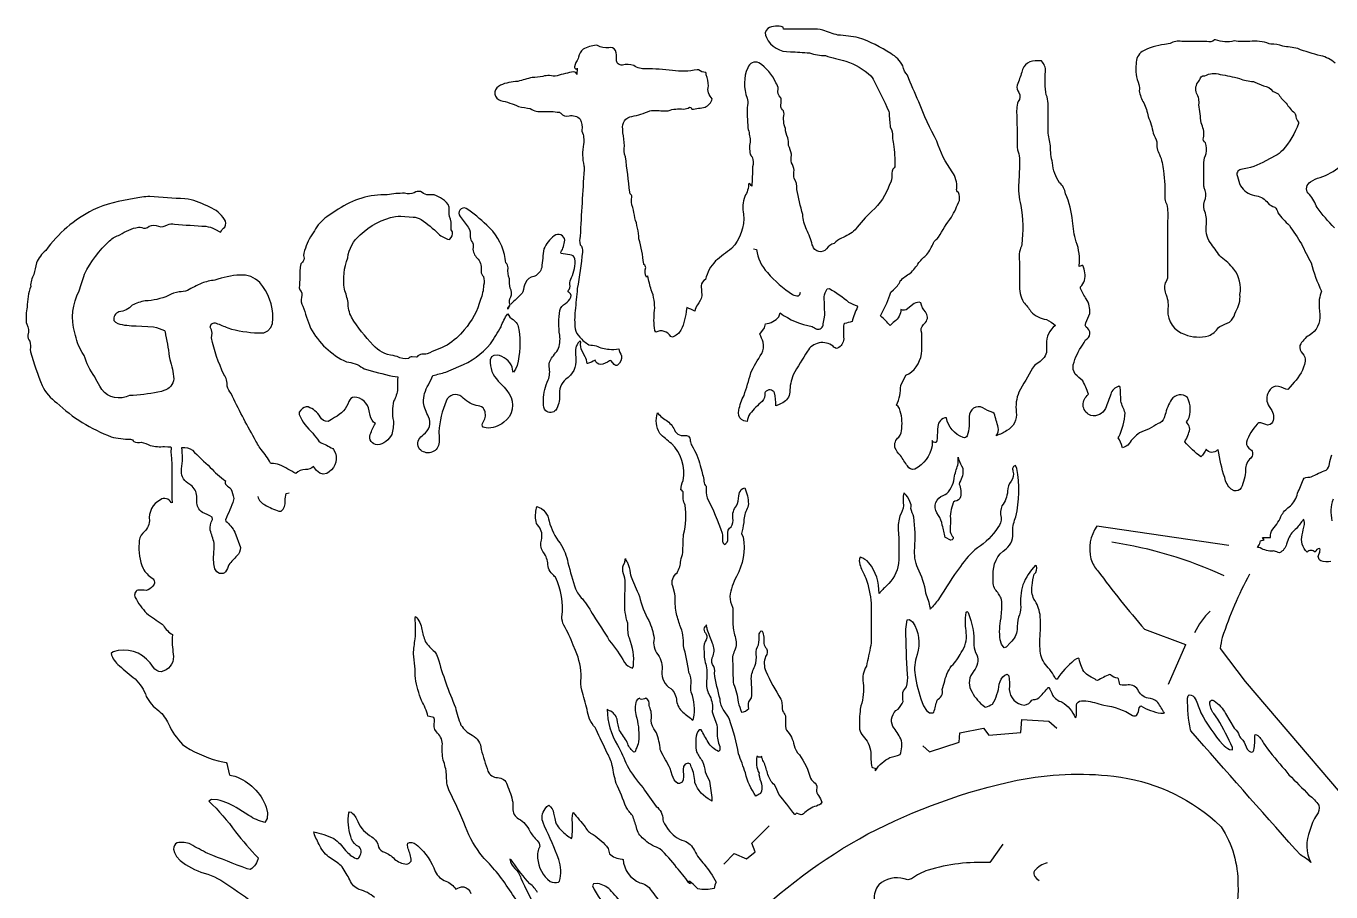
# Model space of a CAD drawing. Extents: x 1.1 to 38.4, y 1.6 to 45.1.
# Drawn here: x 1.09 to 13.57, y 35.17 to 43.46 of the extents above; entities that cross this region are included whole.
import ezdxf

# ---------------------------------------------------------------- set-up
doc = ezdxf.new("R2010")
doc.units = 0
doc.linetypes.add('0', pattern=[0])
doc.layers.add('1', color=7, linetype='0')

msp = doc.modelspace()

# ---------------------------------------------------------------- linework, layer by layer
at = {"layer": '1'}
for points in [[(13.611946, 43.102978, 0.120264), (13.475487, 43.173214, -0.0317), (13.254317, 43.241451, 0.003771), (13.110672, 43.265911, 0.108206), (12.995888, 43.285244), (12.980995, 43.287838, 0.121692), (12.796188, 43.310757, -0.054584), (12.646492, 43.31509, -0.148704), (12.468361, 43.326168), (12.458725, 43.325924, -0.270179), (12.383949, 43.308437), (12.145454, 43.308819, 0.186775), (12.032433, 43.290478), (11.979279, 43.280285, 0.096923), (11.766929, 43.214146, 0.24746), (11.707818, 43.095776, 0.127715), (11.735154, 42.897667, -0.110458), (11.737602, 42.837826, 0.089553), (11.781578, 42.72134, -0.059523), (11.823608, 42.592007, -0.045134), (11.871635, 42.431637, -0.033376), (11.907196, 42.347988, 0.168322), (11.932465, 42.227261, -0.081264), (11.969887, 42.072598, -0.043427), (11.983292, 41.803295, 0.112792), (12.001442, 41.750881, -0.072413), (12.009033, 41.596844, 0.005737), (12.010056, 41.060543, -0.105396), (11.987569, 40.999432, 0.206142), (11.995462, 40.884411, -0.138469), (12.010483, 40.737251, 0.326069), (12.17127, 40.507511, 0.162462), (12.402184, 40.493343, 0.133957), (12.496788, 40.571636), (12.509434, 40.58189, -0.000498), (12.601907, 40.624767, 0.156825), (12.654007, 40.704815), (12.66275, 40.724712, 0.155637), (12.702119, 40.888363, 0.220466), (12.642097, 41.130535, 0.084297), (12.521423, 41.245571), (12.508514, 41.258663, 0.026645), (12.416054, 41.385098, -0.196525), (12.382136, 41.562439, 0.11215), (12.359229, 41.698086, -0.180132), (12.371894, 41.808239, 0.155447), (12.359922, 41.908592, -0.036532), (12.35537, 41.939678), (12.355262, 42.151836, -0.091129), (12.379869, 42.238384, 0.133715), (12.372063, 42.339382, -0.312735), (12.351891, 42.389202, 0.171512), (12.336212, 42.513912), (12.331314, 42.531063, 0.002181), (12.308015, 42.704342, 0.188904), (12.286798, 42.813793, -0.27811), (12.307747, 42.929867, -0.019984), (12.332214, 42.972973, -0.234321), (12.365166, 42.980679, -0.207958), (12.512062, 42.993862, -0.042045), (12.696491, 42.954094, 0.072421), (12.829834, 42.92564), (12.843086, 42.921734), (12.9272, 42.88583, -0.219649), (13.015617, 42.832592, 0.035245), (13.06649, 42.810085), (13.073502, 42.802578, 0.068195), (13.143578, 42.718304, 0.074814), (13.226157, 42.624691, -0.158524), (13.237873, 42.589409, 0.13488), (13.260773, 42.539104), (13.262489, 42.526028, -0.089232), (13.111002, 42.268536, -0.060453), (13.040115, 42.213879), (12.948883, 42.166653, -0.100687), (12.71122, 42.08477, 0.538304), (12.679176, 42.016384, 0.040079), (12.706139, 41.928417, 0.202361), (12.840546, 41.837139), (12.860237, 41.831142, -0.208839), (12.968002, 41.764645, 0.16604), (13.036889, 41.724651, -0.148063), (13.064217, 41.671429, 0.042564), (13.174683, 41.548962, -0.010127), (13.290375, 41.372997, 0.018437), (13.383408, 41.191509, 0.052576), (13.482675, 40.920681, 0.12968), (13.460983, 40.759487), (13.465515, 40.697292, -0.298068), (13.36438, 40.497555, 0.151768), (13.275854, 40.400856, 0.288494), (13.301056, 40.324703, -0.235615), (13.324432, 40.249401), (13.320083, 40.218227, -0.119246), (13.201508, 40.027386), (13.18071, 40.003246), (13.159782, 39.979198), (13.141365, 39.981213, 0.117405), (13.045665, 40.0116, 0.248295), (12.979447, 39.959209, 0.325599), (12.982437, 39.816372), (13.005713, 39.77676, -0.302868), (13.00374, 39.653004, -0.310468), (12.949677, 39.643307), (12.900803, 39.658855, 0.343037), (12.867302, 39.648617, 0.100617), (12.762956, 39.474117, 0.294927), (12.803352, 39.406139, -0.444497), (12.805398, 39.323574, 0.217132), (12.755539, 39.208492, -0.098793), (12.713742, 39.037296, -0.295519), (12.647255, 39.009457), (12.618217, 39.024502, -0.155375), (12.555675, 39.136002, -0.042973), (12.493927, 39.402325), (12.485046, 39.398937, -0.481063), (12.379272, 39.407162, -0.065444), (12.327957, 39.333294, -0.050057), (12.173233, 39.4799, 0.093912), (12.221376, 39.600887, 0.197096), (12.200752, 39.653439), (12.190933, 39.669277), (12.203896, 39.68655, 0.234977), (12.199183, 39.901661, 0.458649), (12.046256, 39.88348, 0.079376), (11.98642, 39.738354), (11.975006, 39.708721, -0.232448), (11.919312, 39.652813, -0.050026), (11.740387, 39.563641, 0.097095), (11.64125, 39.461029, -0.143277), (11.576889, 39.421734), (11.573074, 39.429333, 0.125329), (11.535385, 39.51556), (11.543777, 39.525936, 0.090245), (11.604477, 39.755489, -0.031009), (11.561165, 39.868542, 0.026823), (11.555565, 40.002651), (11.542534, 40.01054, 0.261424), (11.465225, 39.933773, -0.001507), (11.414812, 39.797253, -0.334865), (11.276236, 39.729851, -0.581127), (11.239998, 39.920956), (11.251335, 39.935711, 0.0617), (11.196716, 40.060894, -0.002694), (11.12558, 40.127102, -0.218067), (11.1071, 40.215664, -0.090386), (11.19632, 40.405025), (11.210587, 40.429302), (11.224548, 40.453747, 0.622736), (11.230815, 40.575394, -0.324808), (11.222557, 40.60191), (11.225754, 40.617062, 0.02026), (11.263755, 40.706936, 0.1816), (11.230766, 40.845623, -0.013652), (11.174942, 40.94569), (11.177405, 40.962307, 0.254628), (11.216423, 41.095425, 0.080178), (11.199501, 41.166058, 0.085534), (11.163467, 41.155193), (11.162581, 41.16441, 0.123955), (11.13443, 41.393734, -0.055142), (11.099693, 41.591824, 0.07539), (11.032432, 41.853115, 0.184005), (10.976279, 41.957943, -0.139764), (10.908051, 42.147289, -0.063097), (10.888444, 42.310528, -0.015127), (10.865356, 42.448406), (10.865112, 42.717083, 0.120371), (10.848419, 42.798412, -0.071254), (10.842041, 43.022701, 0.209726), (10.802345, 43.123257), (10.76857, 43.123272, 0.406475), (10.613419, 43.017529, -0.044341), (10.568602, 42.892418, 0.26333), (10.587264, 42.820675, -0.305174), (10.579002, 42.736004, 0.098405), (10.566832, 42.590267, -0.001232), (10.570517, 42.297619), (10.574256, 42.273556, -0.094412), (10.59198, 42.112637), (10.584305, 41.963375, 0.078349), (10.604103, 41.739971, -0.070671), (10.614906, 41.368298), (10.610001, 41.349819, 0.159006), (10.592972, 41.203991), (10.593109, 40.987347, 0.142401), (10.631386, 40.814587, -0.042381), (10.701744, 40.72514, 0.151354), (10.850021, 40.647732, -0.087678), (10.935646, 40.592342, 0.259586), (10.852016, 40.411045, 0.000111), (10.850921, 40.334026, -0.197222), (10.760994, 40.229031, 0.12265), (10.717454, 40.184139, 0.006818), (10.587147, 39.953442, 0.132236), (10.561005, 39.763027, -0.320867), (10.470932, 39.586102, -0.058601), (10.369904, 39.536953, 0.237304), (10.388252, 39.615856, -0.003043), (10.351104, 39.749813), (10.337257, 39.758938, -0.090919), (10.24176, 39.804729, 0.557047), (10.110855, 39.721279, -0.085004), (10.09227, 39.535793, -0.450108), (10.053658, 39.520733, -0.27486), (9.892517, 39.709606, 0.386567), (9.810928, 39.624538), (9.807709, 39.597698), (9.803505, 39.51466), (9.800095, 39.4893), (9.794205, 39.471233, -0.366522), (9.755028, 39.492657), (9.757881, 39.464291), (9.756691, 39.440411, -0.226986), (9.589926, 39.216709, -0.360944), (9.520699, 39.247509, -0.025034), (9.454826, 39.348812, -0.128228), (9.400694, 39.422665, -0.283156), (9.436256, 39.52438, 0.192569), (9.465375, 39.606995, 0.117121), (9.442604, 39.796261), (9.430176, 39.815563), (9.41472, 39.829815, 0.113295), (9.455391, 40.017361), (9.504761, 40.116116), (9.509674, 40.118618), (9.531938, 40.127529, 0.233042), (9.658768, 40.353176), (9.656097, 40.368969), (9.656099, 40.517956, -0.301428), (9.673866, 40.601086), (9.692428, 40.621517, 0.38686), (9.69194, 40.721066, -0.120403), (9.647789, 40.808498), (9.632065, 40.815136, 0.161565), (9.571899, 40.792049), (9.521538, 40.752682, -0.363637), (9.457641, 40.746243, -0.256097), (9.394753, 40.629616, 0.016996), (9.356003, 40.590511, 0.034625), (9.26236, 40.682949), (9.271538, 40.703426, 0.058598), (9.360809, 40.910213), (9.38546, 40.933788, 0.138533), (9.451706, 41.019955, -0.068338), (9.545708, 41.091015, 0.079397), (9.629128, 41.194195, -0.054439), (9.706558, 41.271145, 0.057392), (9.768257, 41.3829, -0.110621), (9.80571, 41.422314), (9.818199, 41.436199, -0.038859), (9.940933, 41.62756, 0.033973), (10.016647, 41.78828, 0.154557), (10.009996, 41.864239, -0.339112), (9.991347, 41.903866, 0.185923), (9.947525, 42.062038, -0.080159), (9.802429, 42.355694, -0.041267), (9.628967, 42.733654, -0.021324), (9.520766, 42.985882, -0.166133), (9.476089, 43.075481, 0.15635), (9.359566, 43.193447, 0.065362), (9.053062, 43.345394, 0.019223), (8.855011, 43.371685, -0.036921), (8.711594, 43.417126, 0.086001), (8.605759, 43.427242), (8.335251, 43.427578), (8.334618, 43.428371), (8.330727, 43.447216, 0.209414), (8.184145, 43.434696, 0.407038), (8.170701, 43.346836, 0.302302), (8.399269, 43.211514, -0.010088), (8.582283, 43.19981, 0.063249), (8.73465, 43.174053, 0.004737), (8.931107, 43.120342, -0.108084), (9.170398, 42.981415), (9.182019, 42.9664), (9.192268, 42.950417, -0.01817), (9.341133, 42.640285), (9.344208, 42.625805, 0.0128), (9.355401, 42.489819, -0.171464), (9.375336, 42.400021, 0.073648), (9.38755, 42.327892, -0.034784), (9.400299, 42.116451), (9.397827, 42.108669), (9.39402, 42.101421, 0.273842), (9.370622, 42.029903, -0.139442), (9.349663, 41.941677, -0.133875), (9.177574, 41.685558, 0.027194), (9.019051, 41.508114, -0.110302), (8.887909, 41.428722, 0.067121), (8.819824, 41.376888, 0.182266), (8.745567, 41.325191, -0.608854), (8.613777, 41.352673), (8.609161, 41.36462, 0.063351), (8.553801, 41.509121, -0.086456), (8.517555, 41.65411, -0.016485), (8.460914, 41.894711, 0.179395), (8.437378, 41.999874, -0.137878), (8.4366, 42.077023, 0.081722), (8.411691, 42.14909, -0.126948), (8.411537, 42.219112), (8.41124, 42.231503, 0.021272), (8.382866, 42.314251, 0.026243), (8.376901, 42.389233, -0.110783), (8.352043, 42.476528, -0.141958), (8.339223, 42.617451, 0.20986), (8.316246, 42.667675, -0.230448), (8.309537, 42.703758, 0.009088), (8.310867, 42.762798), (8.307517, 42.770992, -0.272238), (8.283122, 42.852203, 0.171365), (8.260787, 42.9147, 0.135297), (8.098472, 43.106823, 0.437703), (7.991203, 43.05891, 0.198399), (7.986951, 42.767658, -0.113938), (7.988815, 42.700848, 0.034837), (7.993294, 42.482021, -0.033809), (8.016418, 42.362499, 0.098465), (8.01493, 42.230724, 0.115981), (8.033882, 42.204617, -0.134621), (8.038544, 42.108715, -0.011042), (8.030602, 41.924679, 0.087341), (8.000633, 41.954098, -0.130096), (7.963567, 41.826542, 0.147769), (7.95226, 41.657722, -0.214681), (7.837135, 41.327663, 0.020203), (7.682672, 41.208981, 0.126362), (7.58625, 41.032024, 0.262413), (7.545898, 40.972073), (7.550995, 40.874737, -0.147402), (7.509964, 40.790417, 0.108993), (7.485626, 40.727291, 0.028846), (7.410011, 40.763409), (7.405702, 40.750134, -0.089104), (7.35241, 40.547619, -0.167265), (7.273048, 40.480297), (7.254478, 40.486324, 0.401655), (7.111137, 40.527615), (7.101891, 40.545284, -0.067745), (7.100151, 40.73605, 0.1162), (7.069052, 40.931496, -0.038378), (7.036987, 41.066402, -0.049227), (7.023804, 41.05476, -0.205652), (7.01577, 41.146004, 0.255067), (6.998734, 41.174358), (6.99604, 41.183132, 0.040625), (6.951012, 41.422024, 0.058689), (6.911746, 41.621693, -0.006964), (6.893052, 41.721539, -0.186009), (6.882874, 41.822994, 0.255222), (6.865921, 41.851421), (6.862297, 41.866497, 0.012595), (6.820671, 42.205914, -0.143713), (6.812111, 42.31242, 0.048874), (6.794891, 42.435711), (6.795433, 42.470959, -0.429978), (6.882591, 42.593258, 0.064488), (7.053223, 42.645779), (7.071083, 42.649395, -0.009299), (7.214661, 42.644665), (7.230942, 42.64677, -0.123167), (7.376465, 42.66238, 0.140191), (7.434151, 42.680447, -0.381509), (7.457725, 42.660839, 0.002065), (7.583328, 42.680706, 0.198554), (7.652672, 42.75964, -0.272813), (7.614854, 42.884228, 0.093698), (7.594929, 42.990635, -0.005807), (7.591202, 43.013744, -0.183976), (7.520866, 43.038311), (7.506927, 43.039349, -0.089724), (7.271873, 43.033199, 0.03031), (7.016136, 43.048138, -0.16221), (6.901039, 43.079693, 0.129134), (6.792282, 43.084469, -0.492578), (6.734711, 43.135662, 0.09687), (6.725701, 43.224331, 0.339063), (6.661369, 43.248684, -0.14984), (6.553126, 43.271446), (6.541678, 43.273502, 0.110067), (6.415771, 43.234718, 0.19993), (6.373268, 43.158733), (6.369658, 43.147427, 0.100785), (6.334127, 43.068436, 0.33765), (6.350661, 43.043694, 0.318544), (6.360497, 43.053371), (6.356934, 42.992611, 0.436271), (6.327049, 43.018215, 0.054765), (6.167816, 42.98019, -0.121677), (6.094643, 42.984692, 0.075852), (6.031105, 42.975582, -0.04487), (5.930252, 42.965588, 0.008547), (5.790459, 42.92738, 0.101541), (5.62471, 42.890667), (5.607002, 42.879116, 0.663075), (5.62661, 42.74522, -0.050405), (5.799323, 42.687832, -0.000684), (5.910767, 42.666836, 0.172191), (6.030434, 42.640011, -0.049457), (6.189171, 42.631969), (6.197052, 42.628338), (6.204201, 42.623425, 0.293931), (6.281746, 42.598858, -0.268516), (6.388947, 42.564816, -0.17422), (6.403152, 42.460552), (6.404114, 42.450893, -0.159003), (6.419243, 42.325954, 0.103064), (6.424312, 42.120323, -0.025935), (6.426188, 42.084312, 0.003818), (6.387864, 41.445431, 0.125546), (6.387886, 41.364742, -0.238645), (6.409538, 41.295025, -0.022764), (6.3605, 40.944679, -0.012196), (6.338928, 40.733189, 0.048392), (6.340346, 40.559292, 0.152926), (6.385994, 40.480801, 0.099303), (6.471909, 40.407391, 0.026617), (6.542419, 40.398602, 0.137316), (6.664986, 40.365627, 0.11184), (6.75701, 40.369015, 0.08171), (6.785186, 40.302624, -0.220862), (6.746931, 40.210739, -0.313976), (6.714561, 40.217358), (6.699173, 40.233105), (6.682655, 40.258038), (6.668373, 40.253536, -0.108454), (6.583588, 40.217571, -0.270334), (6.531067, 40.259853, -0.042129), (6.459145, 40.226803), (6.455513, 40.228649, 0.093656), (6.4366, 40.293072), (6.407691, 40.347134, -0.159459), (6.393341, 40.432354), (6.389412, 40.445507, 0.264255), (6.343658, 40.327618), (6.346563, 40.274212, -0.284488), (6.250038, 40.078194, 0.241158), (6.190338, 39.919567, -0.14639), (6.15645, 39.782619, -0.384058), (6.059029, 39.774914, -0.218818), (6.036489, 39.847527), (6.036243, 39.879635, -0.115745), (6.082796, 40.070221, 0.151221), (6.090542, 40.196423, -0.203753), (6.131697, 40.302067, -0.015332), (6.174325, 40.357845, 0.143832), (6.192101, 40.499157, -0.072317), (6.192941, 40.735252, -0.201687), (6.247406, 40.801277, 0.10315), (6.298988, 40.861584), (6.30088, 40.877254), (6.295189, 40.893444), (6.280334, 40.910229), (6.270409, 40.924313, 0.288697), (6.290161, 40.983395, -0.1351), (6.30468, 41.050365, 0.131875), (6.338653, 41.230572, 0.312002), (6.289597, 41.26791), (6.266838, 41.272091), (6.207321, 41.280514), (6.203499, 41.291927, 0.117289), (6.24057, 41.407375, 0.60166), (6.139656, 41.450558, 0.120459), (6.040657, 41.324673, 0.011254), (6.020113, 41.147514, -0.209649), (5.954369, 41.063305), (5.944824, 41.060436, 0.309637), (5.864792, 40.999462, 0.053381), (5.840096, 40.913601), (5.83197, 40.901333, -0.024385), (5.723709, 40.794964), (5.715056, 40.793728, -0.247463), (5.723306, 40.864986, 0.268862), (5.717576, 40.949749, -0.045291), (5.712876, 41.038967, -0.156724), (5.698647, 41.143017, 0.19517), (5.676819, 41.191982, -0.047551), (5.664803, 41.272198, 0.146159), (5.493648, 41.553246, 0.035211), (5.296404, 41.712692, 0.768834), (5.23864, 41.636013, 0.008378), (5.316926, 41.53178, -0.171239), (5.335772, 41.43877, 0.182227), (5.359108, 41.386547, -0.143965), (5.361809, 41.321377, 0.186494), (5.412467, 41.226849, -0.20311), (5.440192, 41.110279, 0.191372), (5.461722, 41.060436, -0.157465), (5.46376, 40.974789, -0.09376), (5.433914, 40.840832, -0.119762), (5.279109, 40.55146, -0.078646), (5.115906, 40.4035, -0.010449), (4.923953, 40.321575, -0.09779), (4.872208, 40.317471, 0.175024), (4.826874, 40.290371), (4.821785, 40.288006), (4.78141, 40.292599, 0.318611), (4.745926, 40.274837, -0.164474), (4.638123, 40.293591), (4.619148, 40.299648), (4.599861, 40.304653, -0.186129), (4.407341, 40.40382, -0.051673), (4.200336, 40.66991, -0.130847), (4.167984, 40.812847, 0.03805), (4.131508, 40.939938, -0.123176), (4.163315, 41.239681, -0.181324), (4.283715, 41.459595, -0.143977), (4.620575, 41.634682), (4.646684, 41.637043), (4.672897, 41.637432), (4.788712, 41.629406, -0.143817), (4.866959, 41.60458, -0.05042), (5.031311, 41.468838, 0.125396), (5.133606, 41.41563), (5.140503, 41.41737, 0.266547), (5.165443, 41.489193, -0.2581), (5.152672, 41.52673, 0.14697), (5.136772, 41.634533, -0.004542), (5.133385, 41.72414, 0.221108), (5.069387, 41.800621, 0.043179), (4.992462, 41.842083, 0.027829), (4.922279, 41.8428, -0.079778), (4.860405, 41.873852, 0.205072), (4.801186, 41.862194, -0.18228), (4.707596, 41.857143, 0.042639), (4.542801, 41.843639, 0.153912), (4.073822, 41.704678), (3.963402, 41.630627, 0.125534), (3.845383, 41.497738, 0.079868), (3.759757, 41.332333, 0.19806), (3.745944, 41.235298, -0.241114), (3.720604, 41.188686), (3.716698, 41.182354, 0.095581), (3.706473, 41.056927, -0.002232), (3.699332, 40.952465), (3.701584, 40.943218), (3.70559, 40.934582, -0.312797), (3.720696, 40.861019, 0.226567), (3.734344, 40.777859, 0.012084), (3.808266, 40.567684, 0.161654), (4.152817, 40.243114, -0.136918), (4.307076, 40.185543), (4.321253, 40.178333, 0.01312), (4.593654, 40.105473), (4.617953, 40.102737), (4.642381, 40.101635, 0.047053), (4.641045, 39.98489, -0.102457), (4.602814, 39.868252, 0.098972), (4.600327, 39.676826, -0.091393), (4.585176, 39.549404, -0.251318), (4.448055, 39.449287, -0.524509), (4.379463, 39.549419, -0.040487), (4.428405, 39.652721, -0.194682), (4.379921, 39.729656), (4.368814, 39.776455, 0.347398), (4.224887, 39.907326, 0.297818), (4.175836, 39.864773, -0.188031), (4.038798, 39.710201), (4.007731, 39.691673), (3.976013, 39.674282, -0.337274), (3.899872, 39.718578, 0.17071), (3.785143, 39.812294, 0.276445), (3.715965, 39.782452), (3.698914, 39.762508), (3.698509, 39.740185, 0.103634), (3.829781, 39.560329, 0.013005), (3.888443, 39.484173), (3.901895, 39.473461, -0.016678), (4.019981, 39.414608), (4.02861, 39.405315), (4.047369, 39.369762, -0.35961), (3.962448, 39.175762), (3.930038, 39.170238), (3.896645, 39.179028), (3.863853, 39.204662), (3.835106, 39.241817, -0.249273), (3.758465, 39.214729, 0.195524), (3.668358, 39.174038, 0.027278), (3.512296, 39.257839, 0.080223), (3.433266, 39.270962), (3.426277, 39.274303, 0.055889), (3.334389, 39.405346, -0.0445), (3.271629, 39.511761, -0.018899), (3.04805, 39.940884, -0.101928), (3.00972, 40.011684, 0.182136), (2.979196, 40.123363, -0.062494), (2.861473, 40.473904), (2.866745, 40.519085, 0.10355), (2.848581, 40.576366, -0.547569), (2.904678, 40.614391, -0.019198), (3.015556, 40.568172, 0.062556), (3.309357, 40.520092), (3.360786, 40.523052), (3.400291, 40.541012), (3.427055, 40.571484), (3.442604, 40.611828), (3.448501, 40.659359, 0.180931), (3.322565, 41.002426, 0.222207), (3.132164, 41.073849, 0.077684), (2.89312, 41.024853, 0.063125), (2.766745, 40.996635, 0.018707), (2.629464, 40.926559, -0.097174), (2.550598, 40.913052, 0.10023), (2.448753, 40.87785, -0.090592), (2.223917, 40.826263, 0.088773), (2.101921, 40.785381, -0.176356), (1.97476, 40.722553, 0.378924), (1.926895, 40.6394), (1.940643, 40.622738), (1.96286, 40.610409, 0.075169), (2.140572, 40.589779), (2.30571, 40.579983, -0.016178), (2.411957, 40.544933), (2.417717, 40.529903), (2.421295, 40.501598, -0.023013), (2.46022, 40.265453, -0.065138), (2.499121, 40.080776, -0.305283), (2.405708, 39.968136), (2.381577, 39.959789, -0.032597), (2.112194, 39.921562, 0.163564), (2.042466, 39.909637, -0.379001), (1.791027, 40.011208, -0.046621), (1.744812, 40.100918, -0.098024), (1.641731, 40.305645), (1.62391, 40.334419, -0.100558), (1.553188, 40.522327, -0.193671), (1.593201, 40.924435, -0.007759), (1.645302, 41.081539, -0.092577), (1.884628, 41.403088, -0.116338), (1.984261, 41.458797, -0.112045), (2.160343, 41.532543), (2.176437, 41.532425), (2.192386, 41.530266, 0.324236), (2.263161, 41.541592, -0.21751), (2.351509, 41.54298, 0.272507), (2.43779, 41.556469, -0.193766), (2.506722, 41.56123, 0.00239), (2.806778, 41.541119, -0.081242), (2.892799, 41.514996), (2.947959, 41.483471, -0.161123), (2.98658, 41.534115, 0.344673), (2.984993, 41.607143, 0.173326), (2.84285, 41.722652, 0.073549), (2.637833, 41.800076), (2.606448, 41.804226, -0.017578), (2.270777, 41.826233, 0.05745), (2.11911, 41.806179, 0.069534), (1.726303, 41.698177, 0.116992), (1.273468, 41.31094, 0.102758), (1.185058, 41.190594, -0.000874), (1.161353, 41.079647, 0.160937), (1.129883, 40.966183, 0.069779), (1.094994, 40.768261, 0.061203), (1.087685, 40.620434), (1.091843, 40.605145, -0.222926), (1.102219, 40.500057, 0.259971), (1.122887, 40.440655, -0.079477), (1.125107, 40.36108), (1.129303, 40.338512, 0.029285), (1.239372, 40.016678, 0.119647), (1.379662, 39.851162, 0.097191), (1.900177, 39.526989, 0.072215), (2.083704, 39.504925, -0.179446), (2.117966, 39.481228, 0.194412), (2.187485, 39.473598, -0.11321), (2.274078, 39.442013, 0.068658), (2.411201, 39.433163), (2.441917, 39.431881), (2.472595, 39.429867), (2.474335, 39.424404, 0.048907), (2.473038, 39.358257), (2.480447, 39.268932, 0.008202), (2.482308, 38.893837), (2.473305, 38.899288, 0.440627), (2.371717, 38.924549, 0.318608), (2.266817, 38.722973, -0.230728), (2.202317, 38.605862, 0.210096), (2.16736, 38.508747, 0.121445), (2.20543, 38.265774, 0.121916), (2.293993, 38.174023, -0.455477), (2.298835, 38.097145, -0.169893), (2.234047, 38.056957, 0.04746), (2.156563, 38.0592, 0.432691), (2.129601, 37.989819, 0.065013), (2.239723, 37.837414, 0.004041), (2.387405, 37.73222), (2.399773, 37.719418, 0.114011), (2.487488, 37.633465), (2.48288, 37.603374, 0.03293), (2.496786, 37.424397, -0.362267), (2.379341, 37.277996, -0.275197), (2.305481, 37.319118), (2.27179, 37.362881, 0.316674), (1.919685, 37.469677), (1.898599, 37.453106, 0.151467), (1.979301, 37.334637, 0.014285), (2.129418, 37.208961, -0.116723), (2.236116, 37.042023, 0.122657), (2.355606, 36.905499, -0.106288), (2.448158, 36.780193, 0.091984), (2.584282, 36.583126), (2.614738, 36.559444, 0.083494), (2.969734, 36.414394), (3.001099, 36.410397), (3.005829, 36.399944), (3.029976, 36.299587), (3.034653, 36.288754), (3.085031, 36.278561, -0.216795), (3.384201, 35.98344), (3.395515, 35.928265), (3.393044, 35.874615), (3.370079, 35.834194, -0.077279), (3.217407, 35.902767), (3.120689, 35.963116, 0.098334), (2.917305, 36.051205), (2.860809, 36.055447), (2.833702, 36.038982, -0.052402), (3.090981, 35.746166, 0.031227), (3.306884, 35.497662, -0.220828), (3.230225, 35.386211), (3.200508, 35.392803, -0.008922), (2.825081, 35.539486, -0.017306), (2.660187, 35.626873, 0.161222), (2.533173, 35.640175, 0.326575), (2.497482, 35.580532), (2.505318, 35.547512), (2.525879, 35.51115), (2.559891, 35.473064, 0.102882), (2.790649, 35.350491, -0.099007), (3.034218, 35.224438, -0.041878), (3.32553, 35.009899, 0.045445)], [(13.605591, 41.526745, -0.035483), (13.439842, 41.720119), (13.431343, 41.736156, 0.117864), (13.35453, 41.856991, -0.445217), (13.376137, 41.965923, -0.108917), (13.470604, 42.00732, 0.175038), (13.799377, 42.277706, 0.120956)], [(8.045631, 41.324886), (8.076965, 41.3186, 0.168683), (8.18074, 41.098156, 0.065014), (8.419698, 40.887802, 0.138988), (8.476265, 40.876431), (8.490097, 40.887829), (8.497284, 40.910885)], [(13.573013, 38.3325, -0.13145), (13.475141, 38.338638, -0.445271), (13.460723, 38.408684, 0.173313), (13.466248, 38.456661, 0.304483), (13.420494, 38.423061, 0.440848), (13.34443, 38.423199, -0.276644), (13.297334, 38.587833, -0.022963), (13.320165, 38.686897, 0.108913), (13.314209, 38.734112), (13.30751, 38.732754, 0.007526), (13.243111, 38.649761, 0.146227), (13.167618, 38.552334), (13.148201, 38.498928, -0.215511), (13.079887, 38.415585, 0.066848), (13.030815, 38.430462), (13.018066, 38.436749), (13.01889, 38.43185, -0.132514), (12.895683, 38.462429), (12.883362, 38.465572), (12.870796, 38.46751), (12.878349, 38.482128, 0.104247), (12.89798, 38.532253, 0.054232), (12.933716, 38.541912), (12.917709, 38.562191), (12.989899, 38.562191), (12.992828, 38.562695, -0.207322), (13.016975, 38.642773, 0.081838), (13.10276, 38.781338, -0.100873), (13.184511, 38.865192, 0.144643), (13.25267, 38.985897, 0.034688), (13.305366, 39.115574, -0.335284), (13.369576, 39.138958), (13.383087, 39.14381, -0.016127), (13.526965, 39.208393, 0.23567), (13.558968, 39.268108, -0.046111), (13.582329, 39.355129, -0.04599)], [(3.303246, 38.953716, 0.20621), (3.371841, 38.87463, 0.042937), (3.505997, 38.814327), (3.526229, 38.8139, 0.257288), (3.565224, 38.913448, -0.081248), (3.575287, 38.985378), (3.604347, 38.99136)], [(13.592979, 38.928738, 0.142338), (13.581421, 38.723446, -0.092237)], [(12.596756, 38.487164), (11.333817, 38.67062), (11.331643, 38.670269, 0.214684), (11.275394, 38.357464, 0.100029), (11.340529, 38.24342, 0.015308), (11.788536, 37.684246), (12.181084, 37.53764), (12.182076, 37.536648), (12.014496, 37.157192)], [(12.792267, 38.210949, 0.042577), (12.532613, 37.605671, 0.041394), (12.512756, 37.500149), (12.753212, 37.185726), (14.067673, 35.641582)], [(5.828842, 35.011166, 0.02564), (5.585824, 35.365292, 0.008501), (5.452917, 35.51012, -0.080407), (5.291351, 35.792294, 0.028829), (5.134361, 36.138302, -0.108538), (5.109444, 36.29678, 0.057421), (5.078247, 36.431911, -0.073327), (5.069237, 36.587563, 0.21987), (5.011887, 36.702206, -0.242439), (4.994483, 36.801151, 0.09833), (4.987938, 36.840038, -0.019735), (4.931496, 36.852627, 0.073654), (4.8694, 37.002361, -0.037891), (4.811142, 37.213436, 0.027936), (4.793678, 37.449383, -0.026186), (4.809433, 37.59251, 0.035563), (4.807938, 37.7924), (4.812492, 37.806927, -0.173465), (4.871685, 37.682358, 0.016571), (4.904755, 37.568752, 0.064263), (4.994377, 37.470715, -0.11817), (5.026597, 37.412395, 0.034367), (5.195038, 36.936947, 0.057841), (5.24749, 36.768154, 0.150449), (5.354997, 36.67062, -0.275691), (5.440346, 36.535534, 0.019787), (5.506041, 36.324993, 0.300201), (5.596565, 36.265423, -0.339384), (5.688698, 36.195965, -0.051125), (5.743553, 36.029125), (5.744668, 35.971142, 0.30021), (5.799438, 35.871441, -0.161765), (5.906502, 35.751736, 0.089795), (5.977257, 35.66383, -0.146735), (6.002893, 35.605831, 0.183833), (5.981173, 35.494045, 0.223153), (6.102319, 35.272209, 0.225326), (6.182076, 35.265331), (6.188842, 35.272533, 0.163937), (6.182701, 35.481594, 0.026605), (6.046555, 35.798763), (6.03633, 35.825512, -0.280066), (6.053329, 35.966854), (6.068977, 35.98988), (6.088257, 35.999905, -0.215887), (6.133675, 35.924755), (6.144577, 35.873943, 0.195121), (6.2118, 35.756802, 0.079073), (6.304527, 35.683056), (6.311516, 35.70248, 0.030827), (6.311799, 35.879791, -0.059248), (6.321899, 35.930325, 0.005087), (6.436264, 35.793652, 0.20028), (6.512421, 35.722027, -0.079771), (6.656158, 35.588055, 0.047679), (6.668495, 35.536983, 0.205277), (6.788742, 35.485943), (6.798424, 35.480984, 0.27349), (6.959732, 35.257397, -0.225249), (7.069031, 35.184704, -0.000927), (7.167615, 35.05151, -0.28907)], [(7.096985, 32.992352), (7.094589, 33.015789), (7.092239, 33.070766, -0.120646), (7.343632, 34.019558, -0.078733), (7.951224, 34.839108, -0.071551), (9.142047, 35.725727, -0.067702), (10.568606, 36.239922, -0.076938), (11.493736, 36.278713, -0.150155), (12.464722, 35.849483), (12.523263, 35.7924, -0.145798), (12.682635, 35.242252, -0.063993), (12.641724, 34.823879)], [(4.421319, 35.11813, 0.115226), (4.274295, 35.192924, -0.194618), (4.184052, 35.285183, 0.016577), (4.11097, 35.410427, 0.069738), (4.066109, 35.449352), (3.995979, 35.496426, -0.132359), (3.897758, 35.611355, -0.04133), (3.841286, 35.733456), (3.839455, 35.747555, -0.04425), (4.031013, 35.681866, -0.083649), (4.141426, 35.568615, 0.100762), (4.243851, 35.490108, 0.385123), (4.27597, 35.50668), (4.283501, 35.52142, 0.48598), (4.247771, 35.616131, -0.202484), (4.192915, 35.702335, -0.115695), (4.173294, 35.926586), (4.181557, 35.938076), (4.196739, 35.933132, -0.159618), (4.259018, 35.843761, 0.159758), (4.394908, 35.69854, -0.197556), (4.459545, 35.599876, 0.220008), (4.515053, 35.55122, -0.118432), (4.610666, 35.485912, 0.153346), (4.726245, 35.436218, 0.236231), (4.769951, 35.46545), (4.771713, 35.485699, 0.028025), (4.738388, 35.597027), (4.734978, 35.620281), (4.739548, 35.636822), (4.755112, 35.644238, -0.213328), (4.834007, 35.610928, -0.130042), (5.001754, 35.364834, 0.194549), (5.102985, 35.274914, -0.149919), (5.198662, 35.195995, -0.122261), (5.273483, 35.22105, -0.233417), (5.341927, 35.157314)], [(10.433868, 35.626736), (10.308487, 35.451199, 0.084638), (9.71702, 35.380005, 0.073685), (9.558487, 35.296612), (9.522346, 35.286404), (9.489365, 35.295589, 0.275093), (9.246197, 35.238205, 0.205924), (9.202293, 35.09605), (9.194122, 35.06657, -0.027626), (8.791283, 34.805435, 0.078506), (8.5514, 34.591309, 0.062756), (8.501991, 34.497707)], [(5.980804, 35.165539, 0.099851), (5.905411, 35.249645, -0.037044), (5.744911, 35.456982), (5.7267, 35.479137), (5.714889, 35.485958, 0.183032), (5.764412, 35.396358, -0.122751), (5.820274, 35.303051, 0.025564), (5.965631, 35.017422, -0.079404)], [(10.856354, 35.449978, 0.140414), (10.736616, 35.37299, 0.30812), (10.739525, 35.317135), (10.755821, 35.299191), (10.78109, 35.280636)], [(6.797346, 35.059532, -0.019306), (6.673931, 35.192345, 0.128293), (6.557938, 35.25111), (6.514687, 35.249523), (6.505501, 35.228069, 0.065749), (6.675606, 34.978588, -0.080407)]]:
    msp.add_lwpolyline(points, format="xyb", dxfattribs=at)
for points in [[(7.905983, 39.78146, -0.072849), (7.956116, 39.922482, 0.01816), (8.020866, 40.137173, -0.037293), (8.125368, 40.322144, 0.184812), (8.13933, 40.431374, 0.02587), (8.107323, 40.509167), (8.150711, 40.569302), (8.160278, 40.608974, 0.206892), (8.289003, 40.67522, 0.111298), (8.300415, 40.712872, 0.120027), (8.607948, 40.583401, 0.023655), (8.653107, 40.556316, 0.466792), (8.714836, 40.606594), (8.72776, 40.670513, 0.021792), (8.722401, 40.864872, -0.137752), (8.752045, 40.941753), (8.772491, 40.945095, -0.045985), (8.95723, 40.81596, 0.009479), (9.039322, 40.778713), (9.042336, 40.769192, 0.060959), (8.990807, 40.628384, -0.019299), (8.917267, 40.611919), (8.910225, 40.604473, 0.040287), (8.910622, 40.462528, -0.26478), (8.851344, 40.373417, -0.322858), (8.809107, 40.39307, 0.457142), (8.562469, 40.344494, 0.020476), (8.427864, 40.118984, 0.102691), (8.394377, 39.954792), (8.391444, 39.937069, -0.268965), (8.311201, 39.84581), (8.286355, 39.833946), (8.260818, 39.82365, 0.063949), (8.247815, 39.947769, 0.539477), (8.159444, 39.954918), (8.155864, 39.946495, -0.200965), (8.129929, 39.865028, 0.042056), (8.013092, 39.747494, 0.113685), (7.987518, 39.672588), (7.954848, 39.679867, -0.340785), (7.90419, 39.755856)], [(5.715637, 40.784878, 0.112487), (5.69719, 40.746883, -0.29898)], [(4.876961, 39.536983), (4.889908, 39.54829, 0.374663), (4.937119, 39.718807, -0.068582), (4.887856, 39.852947, -0.146977), (4.93705, 40.024303, 0.013618), (4.97744, 40.113781, 0.018263), (5.102493, 40.144878), (5.227486, 40.198559, 0.126091), (5.529358, 40.415554, 0.027968), (5.63134, 40.579647, -0.091414), (5.695076, 40.702053, 0.170073), (5.74617, 40.649944, -0.217824), (5.800368, 40.55209, -0.103494), (5.783684, 40.209652), (5.769157, 40.173138), (5.75135, 40.146206), (5.743233, 40.155102), (5.737725, 40.192684, 0.265399), (5.593475, 40.308498), (5.563248, 40.30595), (5.539886, 40.291058), (5.52652, 40.262234, 0.210853), (5.604973, 40.05978), (5.659508, 40.000011), (5.685425, 39.969616), (5.708245, 39.937679, -0.41121), (5.656826, 39.666008, -0.19874), (5.489155, 39.611023), (5.473318, 39.614441, -0.622889), (5.45443, 39.652264), (5.474609, 39.697948, 0.251144), (5.459312, 39.804379, 0.121892), (5.393669, 39.826656, -0.142393), (5.254809, 39.910122, 0.501703), (5.105598, 39.869015, 0.077198), (5.034683, 39.574505, -0.085583), (5.033616, 39.443722, -0.616663), (4.843057, 39.421432, -0.383648)], [(5.963013, 38.732998, -0.080025), (5.973061, 38.86076, -0.28811), (6.090828, 38.71875, 0.101593), (6.196465, 38.507938, -0.105507), (6.270142, 38.319302, 0.007297), (6.34344, 38.070477, 0.089974), (6.40892, 37.975945, -0.048448), (6.515259, 37.814922, -0.017894), (6.666061, 37.577435, -0.049468), (6.812819, 37.366985, 0.163567), (6.887871, 37.311794), (6.897186, 37.33453, 0.128256), (6.858682, 37.598034, -0.078343), (6.84536, 37.725475), (6.84304, 37.744457, -0.096987), (6.816287, 37.950069, -0.00685), (6.820251, 38.151852, 0.03536), (6.796935, 38.237682, -0.192559), (6.814056, 38.322384, 0.038116), (6.821497, 38.362465, 0.202049), (6.837869, 38.330837, -0.07048), (6.866379, 38.220745, 0.041568), (6.888908, 38.15501), (6.935081, 38.050747), (6.945755, 38.02467), (6.955184, 37.998119, 0.061406), (7.044144, 37.767132, -0.076799), (7.095047, 37.596798, 0.225139), (7.131469, 37.441952, -0.197703), (7.171203, 37.283215, 0.298677), (7.254696, 37.116901, -0.21431), (7.310668, 36.999157, 0.190893), (7.371231, 36.892391, 0.04041), (7.467697, 36.815441), (7.473518, 36.830654, 0.137055), (7.451438, 37.08176, -0.09811), (7.450667, 37.166256, 0.133387), (7.428963, 37.271465, 0.034102), (7.375504, 37.527157, 0.122214), (7.343044, 37.722397, -0.012111), (7.3052, 37.847057, -0.042057), (7.296837, 37.999981), (7.292877, 38.022793), (7.273491, 38.095516, -0.327778), (7.316895, 38.225918, 0.115073), (7.350258, 38.342815, 0.005946), (7.372017, 38.419491, -0.020394), (7.377075, 38.592083, 0.099361), (7.39212, 38.873699, -0.151828), (7.374453, 38.988644, 0.292768), (7.352876, 39.019512, -0.089761), (7.373046, 39.107983, 0.254301), (7.261726, 39.462063, -0.037786), (7.151306, 39.55946, -0.225325), (7.128769, 39.756268, 0.091626), (7.224442, 39.67651, -0.114915), (7.298265, 39.578667, 0.177657), (7.354477, 39.537472, -0.150737), (7.423287, 39.53236, -0.273717), (7.442245, 39.48901, 0.101401), (7.457413, 39.442318, -0.083559), (7.535824, 39.250622), (7.551471, 39.196938, -0.041969), (7.577339, 39.07164, 0.037404), (7.593903, 39.054241), (7.59523, 39.042919, 0.091084), (7.603577, 38.941967, -0.035653), (7.747147, 38.604153, -0.049315), (7.750632, 38.525616, 0.198932), (7.768539, 38.496181, 0.342329), (7.801445, 38.552059), (7.800346, 38.589916, -0.274353), (7.832153, 38.666424, 0.21273), (7.849159, 38.748135, -0.218199), (7.884498, 38.865536, 0.132315), (7.905034, 38.960335, -0.114853), (7.930099, 39.021282), (7.944778, 39.031445), (7.964249, 39.036648, -0.095955), (7.997513, 38.885166, -0.108712), (7.978692, 38.82571, 0.094818), (7.952732, 38.704819, -0.044818), (7.931496, 38.600124), (7.947968, 38.56506, -0.173342), (7.882895, 38.189419, 0.09154), (7.82054, 37.998959, 0.114284), (7.846072, 37.895405, -0.066335), (7.849602, 37.861217), (7.84971, 37.74255, 0.078621), (7.870705, 37.61433, -0.189016), (7.865751, 37.478958, 0.155608), (7.847609, 37.359074, 0.000617), (7.852196, 37.174385), (7.855019, 37.162792, -0.08234), (7.898682, 36.985973, -0.00053), (7.931038, 36.891888, 0.208348), (8.000687, 36.926266, -0.035607), (8.001503, 36.990841, 0.027338), (8.0261, 37.028561), (8.030182, 37.050045, 0.023275), (8.025199, 37.212505, -0.117527), (8.061133, 37.332226, 0.135034), (8.070915, 37.445797, -0.130407), (8.093819, 37.536602, 0.076789), (8.100388, 37.629971, -0.186551), (8.11969, 37.670132), (8.129929, 37.667385, -0.105511), (8.145601, 37.547676, 0.194497), (8.171219, 37.500072, -0.293658), (8.162736, 37.425411, 0.194601), (8.164291, 37.283855, 0.037457), (8.308884, 37.016598), (8.314011, 37.002117, 0.004447), (8.325706, 36.902782, -0.032149), (8.353004, 36.856304), (8.354202, 36.844921, 0.065749), (8.357681, 36.73074), (8.36332, 36.71841, -0.150823), (8.434437, 36.573139, 0.135291), (8.485909, 36.484081, -0.089122), (8.592369, 36.258038, 0.123333), (8.636467, 36.212856, -0.287788), (8.650543, 36.14941, 0.228107), (8.668877, 36.092831, -0.069752), (8.699813, 36.029888, -0.281621), (8.666321, 36.000866), (8.649742, 35.993099, 0.135768), (8.525114, 35.916924, -0.283035), (8.482201, 35.914333), (8.466698, 35.920452), (8.45726, 35.923153), (8.445747, 35.911343), (8.443178, 35.911129, 0.002651), (8.28788, 36.106884, 0.051764), (8.247063, 36.19569, -0.150347), (8.185433, 36.29435, 0.006765), (8.149822, 36.406246, -0.039866), (8.126161, 36.45499), (8.125943, 36.461208), (8.126534, 36.467403, -0.326873), (8.083641, 36.467159), (8.078553, 36.465786, 0.159337), (8.099936, 36.30592), (8.09836, 36.294205, 0.053952), (8.123904, 36.206528, -0.17996), (8.112732, 36.111568, -0.011811), (8.068787, 36.088512, -0.094506), (7.96962, 36.309395, 0.007996), (7.903595, 36.493832, 0.038391), (7.817873, 36.820225, 0.07209), (7.764731, 36.904095, -0.12503), (7.726791, 37.014156, -0.019219), (7.67218, 37.263363, 0.266057), (7.654136, 37.347118, -0.2453), (7.659732, 37.430397, 0.208354), (7.654375, 37.549122, 0.008954), (7.604565, 37.684319, -0.047542), (7.597404, 37.727291, 0.116935), (7.571182, 37.686855, 0.175343), (7.595275, 37.638622, -0.284106), (7.584396, 37.567333, 0.146808), (7.57357, 37.467251, 0.084904), (7.59459, 37.335766, -0.07725), (7.595486, 37.171352, 0.138241), (7.629593, 37.044018, -0.150824), (7.651294, 36.90295, 0.071404), (7.659714, 36.864559), (7.686103, 36.795666, -0.144452), (7.697525, 36.69331, 0.091619), (7.724232, 36.563892, -0.082484), (7.723778, 36.528835), (7.712799, 36.51585, -0.167736), (7.613678, 36.604153, -0.020031), (7.54631, 36.722469), (7.528069, 36.722012), (7.513527, 36.705837), (7.503502, 36.683224, 0.113562), (7.503571, 36.505718, 0.028398), (7.560043, 36.419277, -0.051156), (7.584984, 36.318905, 0.002847), (7.625046, 36.231075, -0.028793), (7.649544, 36.051205), (7.647125, 36.040981), (7.640167, 36.046398, -0.189054), (7.486106, 36.217632, 0.107213), (7.450958, 36.366467), (7.44754, 36.380688), (7.445282, 36.395138), (7.421104, 36.402721), (7.391861, 36.392727), (7.377556, 36.371151), (7.373428, 36.341717), (7.376732, 36.274212), (7.374664, 36.243587), (7.3638, 36.220013), (7.340179, 36.207394), (7.321198, 36.209209, -0.18772), (7.269875, 36.287746), (7.250023, 36.350643, 0.004695), (7.158806, 36.520321), (7.154847, 36.533047, 0.070527), (7.117317, 36.692379), (7.092925, 36.73077, -0.174192), (7.070526, 36.838955, 0.124201), (7.046998, 36.955898, 0.376572), (7.016006, 37.023724, -0.220457), (6.962068, 37.01675, -0.12314), (6.959473, 37.025341, 0.304785), (6.920197, 36.983181, 0.142036), (6.931531, 36.83374, -0.070968), (6.94751, 36.607956, -0.092278), (6.922256, 36.537228), (6.918855, 36.52586, -0.82312), (6.89572, 36.514629, -0.144728), (6.839043, 36.600613, 0.02435), (6.765152, 36.715755, -0.056529), (6.741516, 36.823193, 0.259632), (6.66729, 36.904873), (6.657043, 36.911465), (6.64718, 36.918606, 0.13946), (6.745697, 36.575619, -0.024522), (6.836914, 36.380337, 0.055471), (6.989433, 36.167767, -0.002236), (7.115869, 35.989849, -0.22554), (7.180283, 35.861935, 0.104586), (7.20182, 35.81184), (7.231514, 35.769054, 0.176702), (7.382813, 35.65971, -0.215236), (7.481178, 35.566357, 0.081196), (7.576063, 35.435223, -0.040952), (7.688805, 35.264797, 0.090713), (7.670082, 35.203854, -0.120225), (7.515114, 35.201885), (7.503105, 35.209698, 0.077248), (7.43821, 35.269314), (7.426247, 35.270947), (7.425095, 35.26379, 0.056705), (7.444061, 35.250042, -0.41478), (7.425095, 35.262356, 0.041446), (7.310204, 35.404537, 0.056492), (7.150848, 35.583157), (7.137672, 35.590832, -0.122811), (6.995377, 35.679638, -0.208727), (6.927689, 35.787914, 0.02018), (6.888718, 35.902142, -0.04554), (6.827599, 35.98283, 0.019312), (6.733673, 36.209805, -0.035158), (6.695891, 36.380688, 0.075903), (6.646721, 36.49847, -0.002161), (6.541062, 36.726467), (6.530395, 36.743511, -0.163906), (6.455812, 36.915524, -0.001085), (6.402521, 37.102974, -0.073586), (6.396424, 37.220024, 0.113715), (6.342964, 37.481991), (6.322163, 37.53371, 0.033793), (6.23183, 37.72377, -0.109635), (6.212753, 37.804241, 0.149718), (6.151741, 38.181927), (6.144051, 38.191006), (6.135963, 38.199734, -0.249938), (6.078678, 38.321152, 0.132568), (6.030763, 38.42944, -0.196657), (6.017113, 38.538723, 0.23574), (5.992273, 38.668957, -0.186651)], [(3.103027, 38.386791, 0.026797), (3.025856, 38.302807, -0.066719), (2.993004, 38.232693), (2.983498, 38.224514), (2.971725, 38.219204), (2.937454, 38.217648), (2.910561, 38.233212), (2.893669, 38.262997, -0.097367), (2.882195, 38.396297), (2.886284, 38.480495), (2.885582, 38.508801, 0.0179), (2.847366, 38.633526, -0.164278), (2.869011, 38.733562), (2.866638, 38.757153, 0.025614), (2.772812, 38.803616, -0.264515), (2.719429, 38.908169), (2.720079, 38.958675, 0.221712), (2.663231, 39.062328), (2.633157, 39.083294, -0.294061), (2.57341, 39.219585, 0.076029), (2.575089, 39.42239), (2.577156, 39.423626, -0.171625), (2.678452, 39.398724, 0.01771), (2.849007, 39.2337, 0.068484), (2.994065, 39.104809, 0.436478), (3.003174, 39.064312, 0.017406), (3.044846, 39.028652, -0.061843), (3.072472, 38.937145), (3.071404, 38.92268, -0.035326), (2.992767, 38.732433), (2.99617, 38.719585, -0.099606), (3.084091, 38.613216), (3.137871, 38.467007, -0.221433)], [(9.212341, 36.330563), (9.216774, 36.336056, -0.137924), (9.352913, 36.457027, 0.027815), (9.449182, 36.48547, 0.174047), (9.457161, 36.635799, 0.027381), (9.38109, 36.753246, -0.382752), (9.429761, 36.921516, 0.095606), (9.477837, 36.991833, -0.02666), (9.4758, 37.080547, -0.060004), (9.511161, 37.13345, 0.096537), (9.520714, 37.252834, -0.01291), (9.504622, 37.686035, -0.041628), (9.518623, 37.774761), (9.536118, 37.779507), (9.553856, 37.769527), (9.569489, 37.754604, -0.227289), (9.612709, 37.44418), (9.603845, 37.412277, 0.123575), (9.597616, 37.221607, 0.061705), (9.673775, 36.952587), (9.700722, 36.908718), (9.730263, 36.883968), (9.761986, 36.883755), (9.772552, 36.891003, 0.008417), (9.803497, 37.005291, 0.043827), (9.846848, 37.046413, 0.148), (9.851631, 37.108532), (9.871002, 37.168346, -0.100965), (9.942421, 37.334698, 0.094839), (10.03302, 37.460964, 0.19169), (10.08287, 37.650677, -0.050919), (10.077225, 37.817425), (10.08342, 37.849163), (10.092026, 37.856167), (10.10054, 37.844234, -0.106519), (10.15629, 37.532887, 0.117893), (10.183412, 37.439602, -0.287461), (10.153646, 37.28664), (10.139092, 37.262127, 0.308321), (10.138719, 37.0825, 0.117678), (10.258965, 36.943127), (10.26989, 36.940319, 0.017133), (10.334908, 36.967297, 0.104703), (10.398225, 37.160252, -0.1702), (10.452675, 37.246197), (10.474487, 37.254482), (10.488991, 37.238995, -0.052706), (10.494491, 37.109386, 0.374517), (10.637574, 36.958805, 0.256198), (10.711487, 37.007565), (10.724998, 37.012966, 0.26084), (10.789024, 37.041515, 0.038956), (10.864258, 37.127026), (10.87326, 37.1273, -0.080692), (10.906525, 37.054714, 0.158497), (11.000053, 36.986782, -0.16113), (11.124481, 36.838863), (11.133499, 36.842266), (11.138878, 36.865261, -0.006921), (11.13636, 36.958649, -0.355918), (11.184937, 37.000195, -0.091786), (11.351097, 36.969692), (11.374634, 36.963421), (11.398384, 36.958019, -0.110022), (11.674269, 36.860321, 0.205198), (11.711357, 36.860638), (11.721863, 36.874233), (11.730698, 36.897869), (11.738235, 36.933071), (11.752579, 36.950283, 0.085396), (11.943947, 36.88142), (11.970016, 36.880383), (11.979088, 36.885754), (11.971474, 36.895611, 0.053102), (11.905647, 36.993832, 0.181007), (11.824257, 37.025311, -0.256043), (11.72388, 37.108044, 0.308067), (11.615349, 37.149426, -0.050653), (11.559769, 37.151714), (11.551865, 37.156399, 0.019), (11.539551, 37.211742), (11.534477, 37.215466, -0.186698), (11.463608, 37.249645), (11.454887, 37.251324, 0.021019), (11.337639, 37.194256), (11.326439, 37.196041, 0.124783), (11.276758, 37.226604, -0.221283), (11.184807, 37.327549, -0.048302), (11.163597, 37.400555), (11.156326, 37.407497), (11.13678, 37.402264), (11.114075, 37.38847, 0.059617), (10.951447, 37.208019), (10.939987, 37.20808, 0.063701), (10.839515, 37.348629, -0.170113), (10.788841, 37.494808, -0.04947), (10.789957, 37.621563, 0.036666), (10.788689, 37.827152, 0.109151), (10.730843, 37.972988, -0.159924), (10.712814, 38.10223, -0.070466), (10.733787, 38.212063, 0.284374), (10.75341, 38.291073), (10.743317, 38.295834, 0.089269), (10.624435, 38.111294, 0.088068), (10.604874, 37.894802, -0.104368), (10.581711, 37.80125, 0.070389), (10.570283, 37.681606, -0.175896), (10.507408, 37.559338), (10.464523, 37.512829), (10.445412, 37.50845), (10.421524, 37.541073), (10.408051, 37.58279, -0.088671), (10.415684, 37.792782, 0.032995), (10.423592, 37.949306), (10.417549, 37.980709, 0.057628), (10.359138, 38.065701, -0.157437), (10.341591, 38.180096), (10.34169, 38.202358, -0.276177), (10.464276, 38.45472, 0.261555), (10.52781, 38.623833, -0.103809), (10.557618, 38.760723, 0.095612), (10.567131, 39.222149), (10.555473, 39.251217, 0.465352), (10.52755, 39.208111), (10.528358, 39.19804, -0.273493), (10.511384, 39.10284, 0.162157), (10.477874, 39.004711, -0.15343), (10.424071, 38.866299, 0.144014), (10.415802, 38.754101, -0.226077), (10.383613, 38.659176, -0.113167), (10.189392, 38.463161, 0.073147), (10.02636, 38.285336, 0.023586), (9.817183, 37.970154, -0.041632), (9.738602, 37.877514), (9.73909, 37.887646, 0.05299), (9.696747, 38.028957, 0.085228), (9.618873, 38.268612, -0.123272), (9.589355, 38.462872, 0.057623), (9.580367, 38.757381, 0.002531), (9.551299, 38.841396, 0.213559), (9.54251, 38.908092, 0.129104), (9.490143, 38.98605), (9.484077, 38.987637, 0.079342), (9.481323, 38.868038, -0.120403), (9.448357, 38.769573, 0.099997), (9.431778, 38.63789, -0.029887), (9.434415, 38.313217, -0.179285), (9.319057, 38.101101, 0.006038), (9.248238, 38.026348, 0.175221), (9.151905, 38.320522, 0.124611), (9.068542, 38.376125, 0.229857), (9.065635, 38.30415, 0.077226), (9.113396, 38.194256), (9.122604, 38.17387, -0.050193), (9.174005, 37.933544, -0.003377), (9.172563, 37.553387), (9.169624, 37.530239, 0.004857), (9.127617, 37.331112, 0.193635), (9.095314, 37.171902, -0.11106), (9.074239, 36.950687), (9.06868, 36.921516, 0.038941), (9.062025, 36.729866, 0.141374), (9.096153, 36.660976), (9.132957, 36.614346, -0.151622), (9.169777, 36.435482, 0.047471), (9.180496, 36.365643), (9.183998, 36.362606), (9.212067, 36.356808)], [(9.853241, 38.68092, 0.107004), (9.815514, 38.774654), (9.802354, 38.799603, -0.49441), (9.862467, 38.965816), (9.879484, 38.973759), (9.895308, 38.983871, 0.202393), (9.969276, 39.152691, 0.007002), (10.005348, 39.269512, 0.009061), (10.006561, 39.330547), (10.007278, 39.313961, 0.033597), (10.04988, 39.22604, -0.173741), (10.018471, 39.088146), (10.014739, 39.074139, -0.155109), (10.028162, 38.951611, -0.289783), (9.974609, 38.910519), (9.960327, 38.90205), (9.958374, 38.893932, 0.134177), (9.932198, 38.723003, 0.028232), (9.929666, 38.616497, 0.135179), (9.957556, 38.565552, -0.578614), (9.936012, 38.53764), (9.930489, 38.537899), (9.883728, 38.561275), (9.881699, 38.563702, 0.015156)], [(12.227142, 36.721859, -0.04721), (12.200912, 37.023876), (12.206184, 37.047604), (12.215874, 37.057323, -0.330066), (12.274567, 37.019405, -0.013738), (12.327171, 36.886333, 0.053373), (12.536684, 36.581635, 0.062685), (12.602043, 36.533642), (12.630272, 36.531216), (12.631691, 36.552013, 0.021056), (12.490707, 36.824383), (12.453162, 36.877621, -0.199513), (12.414634, 36.985973, -0.621616), (12.454315, 36.999722, -0.140754), (12.56263, 36.878521), (12.645134, 36.739315), (12.653969, 36.730907, -0.141538), (12.692736, 36.668732, 0.083507), (12.727898, 36.624615, -0.053754), (12.771903, 36.537029, 0.24324), (12.814804, 36.509563), (12.826653, 36.515392), (12.834747, 36.528851, 0.055833), (12.845222, 36.663998), (12.847443, 36.677914), (12.860535, 36.67448, -0.143289), (12.927513, 36.593838), (12.941903, 36.570934, 0.014402), (13.13104, 36.340969), (13.169678, 36.291714, -0.008992), (13.362198, 36.097759, -0.093774), (13.456568, 35.99995, -0.244699), (13.437225, 35.907604, 0.106832), (13.371307, 35.758205, 0.232341), (13.38073, 35.451839, 0.087868), (13.292809, 35.515728), (13.28157, 35.525829), (13.233894, 35.577797, -0.00311), (12.232963, 36.711754)]]:
    msp.add_lwpolyline(points, format="xyb", close=True, dxfattribs=at)
for points in [[(9.66864, 36.567593), (9.729889, 36.512844), (10.014954, 36.603558), (10.01989, 36.693035), (10.248367, 36.73695), (10.298386, 36.670254), (10.604134, 36.696362), (10.615158, 36.820293), (10.872932, 36.805935), (10.948593, 36.73695)], [(7.764229, 35.43652), (7.862213, 35.538937), (7.980972, 35.486538), (8.064331, 35.553219), (8.030975, 35.636593), (8.197708, 35.803295)]]:
    msp.add_lwpolyline(points, dxfattribs=at)
for centre, radius, start, end in [((10.883693, 34.56871), 3.992655, 65.336239, 81.450154), ((12.899258, 37.350307), 0.699806, 133.439139, 154.511487)]:
    msp.add_arc(centre, radius, start, end, dxfattribs=at)

doc.saveas('drawing.dxf')
